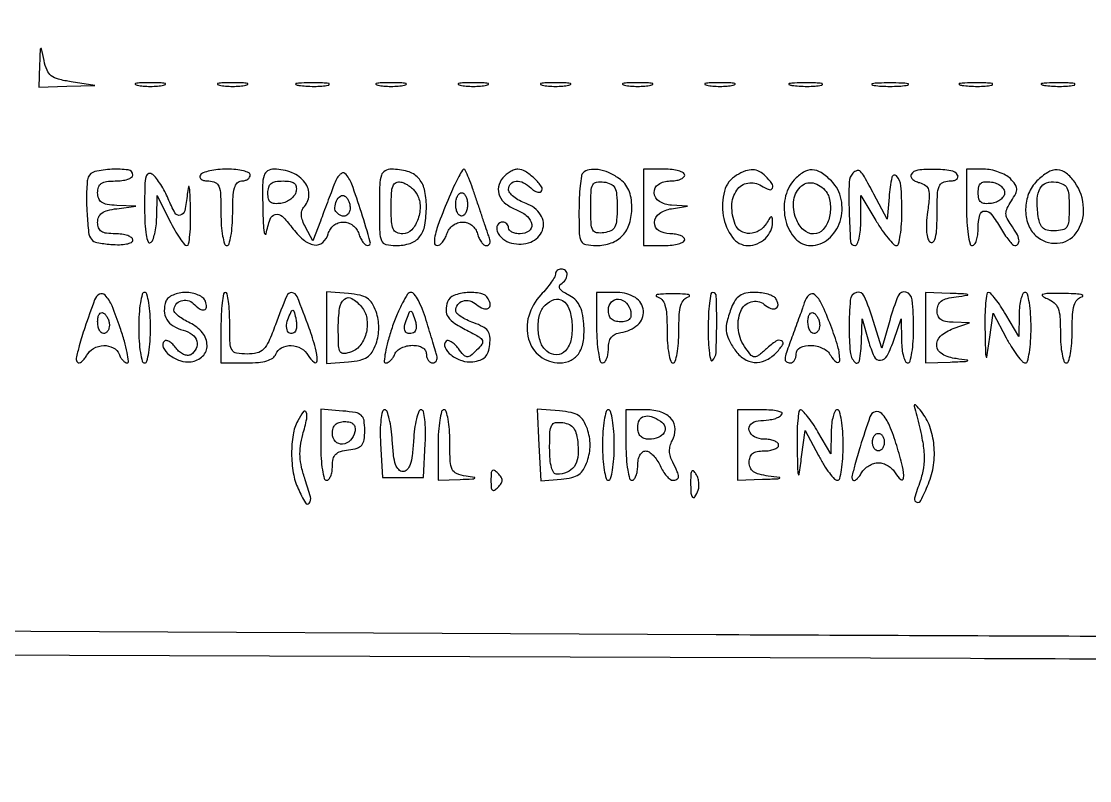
# Model space of a CAD drawing. Header units: millimetres. Extents: x 357084 to 357504, y 509210 to 509507.
# Drawn here: x 357325.46 to 357339.12, y 509428.6 to 509438.32 of the extents above; entities that cross this region are included whole.
import ezdxf

# ---------------------------------------------------------------- set-up
doc = ezdxf.new("R2010")
doc.units = ezdxf.units.MM

msp = doc.modelspace()

# ---------------------------------------------------------------- linework, layer by layer
for points in [[(357328.936, 509475.124), (357328.762, 509474.978, 0.084536), (357328.593, 509474.777, 0.134286), (357328.534, 509474.562, 0.129644), (357328.592, 509474.341, 0.07608), (357328.762, 509474.126, -0.033131), (357328.876, 509474.005, -0.069335), (357328.942, 509473.896, -0.069397), (357328.977, 509473.772, -0.033242), (357328.988, 509473.607), (357328.988, 509473.3), (357326.247, 509473.3), (357323.505, 509473.3), (357323.506, 509451.76), (357323.507, 509430.22), (357337.599, 509430.17, 0.000121), (357343.388, 509430.15, 0.000124), (357349.128, 509430.134, 0.00012), (357354.109, 509430.123, 0.000523), (357357.057, 509430.12), (357362.422, 509430.12)], [(357362.105, 509430.42), (357353.488, 509430.42, -0.000434), (357349.436, 509430.424, -0.000217), (357344.31, 509430.435, -0.000215), (357339.004, 509430.451, -0.000318), (357334.346, 509430.47), (357323.822, 509430.52), (357323.817, 509441.603, 0.000338), (357323.811, 509446.587, 0.000211), (357323.798, 509452.425, 0.000212), (357323.78, 509458.179, 0.000386)]]:
    msp.add_lwpolyline(points, format="xyb")
for points in [[(357325.692, 509437.761), (357325.684, 509437.479), (357326.04, 509437.49), (357326.397, 509437.5), (357326.097, 509437.546, -0.024462), (357325.932, 509437.579, -0.103591), (357325.842, 509437.624, -0.12875), (357325.787, 509437.695, -0.046885), (357325.749, 509437.817, 0.001805), (357325.716, 509437.97, 0.591189), (357325.707, 509437.973, 0.190728), (357325.699, 509437.955, 0.000976)], [(357326.941, 509437.501, 0.029693), (357327.018, 509437.491, 0.017887), (357327.11, 509437.488, 0.017887), (357327.202, 509437.491, 0.029693), (357327.279, 509437.501, 0.142433), (357327.303, 509437.513, 0.611425), (357327.299, 509437.524, 0.039503), (357327.231, 509437.532, 0.008087), (357327.11, 509437.534, 0.008087), (357326.989, 509437.532, 0.039503), (357326.921, 509437.524, 0.611425), (357326.918, 509437.513, 0.142433)], [(357327.993, 509437.501, 0.029693), (357328.07, 509437.491, 0.017887), (357328.162, 509437.488, 0.017887), (357328.254, 509437.491, 0.029693), (357328.331, 509437.501, 0.142433), (357328.354, 509437.513, 0.611425), (357328.351, 509437.524, 0.039503), (357328.283, 509437.532, 0.008087), (357328.162, 509437.534, 0.008087), (357328.041, 509437.532, 0.039503), (357327.973, 509437.524, 0.611425), (357327.969, 509437.513, 0.142433)], [(357329.008, 509437.5, 0.022548), (357329.099, 509437.491, 0.015659), (357329.203, 509437.488, 0.015827), (357329.304, 509437.491, 0.031163), (357329.383, 509437.501, 0.248898), (357329.397, 509437.513, 0.49082), (357329.391, 509437.524, 0.030832), (357329.31, 509437.531, 0.00738), (357329.176, 509437.533, 0.006817), (357329.041, 509437.53, 0.040183), (357328.971, 509437.523, 0.720633), (357328.97, 509437.512, 0.075924)], [(357330.02, 509437.501, 0.029693), (357330.097, 509437.491, 0.017887), (357330.189, 509437.488, 0.017887), (357330.281, 509437.491, 0.029693), (357330.358, 509437.501, 0.142433), (357330.382, 509437.513, 0.611425), (357330.378, 509437.524, 0.039503), (357330.31, 509437.532, 0.008087), (357330.189, 509437.534, 0.008087), (357330.068, 509437.532, 0.039503), (357330, 509437.524, 0.611425), (357329.997, 509437.513, 0.142433)], [(357331.072, 509437.501, 0.029693), (357331.149, 509437.491, 0.017887), (357331.241, 509437.488, 0.017887), (357331.333, 509437.491, 0.029693), (357331.41, 509437.501, 0.142433), (357331.433, 509437.513, 0.611425), (357331.43, 509437.524, 0.039503), (357331.362, 509437.532, 0.008087), (357331.241, 509437.534, 0.008087), (357331.12, 509437.532, 0.039503), (357331.052, 509437.524, 0.611425), (357331.048, 509437.513, 0.142433)], [(357332.123, 509437.501, 0.029693), (357332.2, 509437.491, 0.017887), (357332.292, 509437.488, 0.017887), (357332.384, 509437.491, 0.029693), (357332.461, 509437.501, 0.142433), (357332.484, 509437.513, 0.611425), (357332.481, 509437.524, 0.039503), (357332.413, 509437.532, 0.008087), (357332.292, 509437.534, 0.008087), (357332.171, 509437.532, 0.039503), (357332.103, 509437.524, 0.611425), (357332.1, 509437.513, 0.142433)], [(357333.174, 509437.501, 0.029693), (357333.251, 509437.491, 0.017887), (357333.343, 509437.488, 0.017887), (357333.435, 509437.491, 0.029693), (357333.512, 509437.501, 0.142433), (357333.536, 509437.513, 0.611425), (357333.532, 509437.524, 0.039503), (357333.464, 509437.532, 0.008087), (357333.343, 509437.534, 0.008087), (357333.222, 509437.532, 0.039503), (357333.154, 509437.524, 0.611425), (357333.151, 509437.513, 0.142433)], [(357334.226, 509437.501, 0.029693), (357334.303, 509437.491, 0.017887), (357334.395, 509437.488, 0.017887), (357334.487, 509437.491, 0.029693), (357334.564, 509437.501, 0.142433), (357334.587, 509437.513, 0.611425), (357334.584, 509437.524, 0.039503), (357334.516, 509437.532, 0.008087), (357334.395, 509437.534, 0.008087), (357334.274, 509437.532, 0.039503), (357334.206, 509437.524, 0.611425), (357334.202, 509437.513, 0.142433)], [(357335.316, 509437.5, 0.022548), (357335.407, 509437.491, 0.015659), (357335.512, 509437.488, 0.015827), (357335.612, 509437.491, 0.031163), (357335.691, 509437.501, 0.248898), (357335.705, 509437.513, 0.49082), (357335.699, 509437.524, 0.030832), (357335.618, 509437.531, 0.00738), (357335.484, 509437.533, 0.006817), (357335.349, 509437.53, 0.040183), (357335.279, 509437.523, 0.720633), (357335.278, 509437.512, 0.075924)], [(357336.366, 509437.5, 0.023547), (357336.46, 509437.491, 0.014044), (357336.572, 509437.487, 0.014044), (357336.685, 509437.491, 0.023547), (357336.779, 509437.5, 0.124239), (357336.806, 509437.512, 0.664672), (357336.803, 509437.522, 0.03126), (357336.72, 509437.53, 0.006336), (357336.572, 509437.532, 0.006336), (357336.424, 509437.53, 0.03126), (357336.341, 509437.522, 0.664672), (357336.339, 509437.512, 0.124239)], [(357337.493, 509437.5, 0.022548), (357337.585, 509437.491, 0.015659), (357337.689, 509437.488, 0.015827), (357337.79, 509437.491, 0.031163), (357337.869, 509437.501, 0.248898), (357337.883, 509437.513, 0.49082), (357337.877, 509437.524, 0.030832), (357337.796, 509437.531, 0.00738), (357337.661, 509437.533, 0.006817), (357337.527, 509437.53, 0.040183), (357337.457, 509437.523, 0.720633), (357337.456, 509437.512, 0.075924)], [(357338.545, 509437.5, 0.022548), (357338.636, 509437.491, 0.015659), (357338.741, 509437.488, 0.015827), (357338.841, 509437.491, 0.031163), (357338.92, 509437.501, 0.248898), (357338.935, 509437.513, 0.49082), (357338.928, 509437.524, 0.030832), (357338.848, 509437.531, 0.00738), (357338.713, 509437.533, 0.006817), (357338.578, 509437.53, 0.040183), (357338.508, 509437.523, 0.720633), (357338.507, 509437.512, 0.075924)], [(357326.315, 509436.324, 0.070665), (357326.301, 509436.263, 0.012314), (357326.294, 509436.144, 0.013157), (357326.293, 509436.003, 0.011459), (357326.299, 509435.855, 0.012283), (357326.319, 509435.619, 0.138837), (357326.355, 509435.532, 0.183182), (357326.426, 509435.489, 0.024776), (357326.603, 509435.466, 0.024401), (357326.715, 509435.462, 0.045629), (357326.805, 509435.471, 0.063099), (357326.866, 509435.492, 0.287917), (357326.885, 509435.522, 0.245934), (357326.869, 509435.553, 0.066712), (357326.819, 509435.578, 0.051413), (357326.746, 509435.596, 0.033582), (357326.66, 509435.602, -0.030909), (357326.548, 509435.608, -0.112886), (357326.482, 509435.632, -0.16354), (357326.447, 509435.677, -0.087507), (357326.435, 509435.747, -0.100783), (357326.449, 509435.817, -0.1371), (357326.489, 509435.867, -0.094495), (357326.562, 509435.901, -0.030931), (357326.679, 509435.923), (357326.923, 509435.953), (357326.679, 509435.965, -0.028006), (357326.556, 509435.978, -0.10675), (357326.485, 509436.006, -0.159285), (357326.448, 509436.054, -0.088322), (357326.435, 509436.127, -0.081208), (357326.447, 509436.2, -0.166173), (357326.481, 509436.246, -0.116834), (357326.547, 509436.271, -0.030703), (357326.66, 509436.277, 0.031626), (357326.746, 509436.283, 0.048861), (357326.819, 509436.299, 0.06271), (357326.869, 509436.324, 0.254951), (357326.885, 509436.353, 0.376772), (357326.827, 509436.418, 0.044813), (357326.617, 509436.427, 0.042719), (357326.399, 509436.397, 0.251082)], [(357327.749, 509436.353, 0.202618), (357327.744, 509436.324, 0.181468), (357327.761, 509436.299, 0.104212), (357327.801, 509436.283, 0.047867), (357327.857, 509436.277, -0.110639), (357327.939, 509436.259, -0.195385), (357327.986, 509436.209, -0.080115), (357328.007, 509436.103, -0.00961), (357328.012, 509435.864, 0.017105), (357328.017, 509435.706, 0.027868), (357328.034, 509435.573, 0.026982), (357328.057, 509435.473, 0.332234), (357328.087, 509435.451, 0.332234), (357328.116, 509435.473, 0.026982), (357328.14, 509435.573, 0.027868), (357328.156, 509435.706, 0.017105), (357328.162, 509435.864, -0.01212), (357328.167, 509436.071, -0.054498), (357328.186, 509436.19, -0.118311), (357328.221, 509436.254, -0.211442), (357328.274, 509436.277, 0.064853), (357328.317, 509436.283, 0.082425), (357328.354, 509436.299, 0.098894), (357328.378, 509436.324, 0.148195), (357328.387, 509436.353, 0.293924), (357328.368, 509436.382, 0.044731), (357328.3, 509436.406, 0.038191), (357328.204, 509436.422, 0.023957), (357328.091, 509436.428, 0.023552), (357327.974, 509436.422, 0.030444), (357327.868, 509436.406, 0.031293), (357327.785, 509436.382, 0.17067)], [(357328.547, 509435.921, 0.00664), (357328.554, 509435.737, 0.022499), (357328.565, 509435.618, 0.208217), (357328.578, 509435.596, 0.548328), (357328.591, 509435.602, -0.038), (357328.64, 509435.788, -0.254003), (357328.707, 509435.85, -0.261177), (357328.795, 509435.826, -0.039687), (357328.919, 509435.684, 0.054853), (357329.064, 509435.527, 0.135783), (357329.204, 509435.46, 0.222582), (357329.315, 509435.49, 0.154745), (357329.385, 509435.602, -0.081569), (357329.412, 509435.661, -0.081232), (357329.456, 509435.71, -0.081881), (357329.513, 509435.741, -0.084816), (357329.576, 509435.752, -0.087347), (357329.639, 509435.741, -0.07414), (357329.699, 509435.709, -0.073283), (357329.747, 509435.66, -0.081765), (357329.776, 509435.602, 0.037418), (357329.799, 509435.544, 0.047757), (357329.829, 509435.496, 0.055735), (357329.861, 509435.462, 0.176879), (357329.89, 509435.451, 0.498766), (357329.923, 509435.496, 0.006779), (357329.809, 509435.873, 0.011316), (357329.685, 509436.237, 0.10872), (357329.598, 509436.373, 0.292248), (357329.568, 509436.38, 0.115318), (357329.531, 509436.356, 0.066837), (357329.491, 509436.302, 0.034375), (357329.457, 509436.225, -0.000555), (357329.42, 509436.127, -0.000282), (357329.374, 509436.003, -0.00028), (357329.326, 509435.875, -0.00042), (357329.284, 509435.763), (357329.189, 509435.512), (357329.093, 509435.688, -0.037016), (357329.058, 509435.766, -0.061409), (357329.042, 509435.836, -0.079017), (357329.046, 509435.894, -0.14144), (357329.068, 509435.936, 0.182773), (357329.137, 509436.092, 0.177982), (357329.086, 509436.257, 0.134094), (357328.921, 509436.383, 0.096625), (357328.692, 509436.428, 0.126767), (357328.609, 509436.406, 0.199585), (357328.563, 509436.349, 0.068226), (357328.545, 509436.225, 0.006532)], [(357330.039, 509435.94, 0.005977), (357330.043, 509435.619, 0.096003), (357330.066, 509435.514, 0.237989), (357330.123, 509435.466, 0.057433), (357330.249, 509435.451, 0.074811), (357330.434, 509435.479, 0.153578), (357330.554, 509435.562, 0.124683), (357330.62, 509435.711, 0.041621), (357330.64, 509435.952, 0.057824), (357330.614, 509436.171, 0.131168), (357330.536, 509436.317, 0.138198), (357330.399, 509436.4, 0.067289), (357330.194, 509436.428, 0.124953), (357330.111, 509436.406, 0.193837), (357330.064, 509436.35, 0.069804), (357330.043, 509436.229, 0.007237)], [(357330.948, 509436.108, 0.006967), (357330.817, 509435.789, 0.031417), (357330.755, 509435.598, 0.06929), (357330.742, 509435.488, 0.406716), (357330.78, 509435.451, 0.162178), (357330.812, 509435.462, 0.060682), (357330.847, 509435.496, 0.051981), (357330.879, 509435.544, 0.042572), (357330.903, 509435.602, -0.081765), (357330.932, 509435.66, -0.073283), (357330.98, 509435.709, -0.07414), (357331.04, 509435.741, -0.087347), (357331.103, 509435.752, -0.084816), (357331.166, 509435.741, -0.081881), (357331.223, 509435.71, -0.081232), (357331.267, 509435.661, -0.081569), (357331.294, 509435.602, 0.043617), (357331.314, 509435.544, 0.054461), (357331.344, 509435.496, 0.064564), (357331.376, 509435.462, 0.167833), (357331.408, 509435.451, 0.144368), (357331.433, 509435.459, 0.150349), (357331.45, 509435.479, 0.11793), (357331.455, 509435.509, 0.071212), (357331.447, 509435.545, -0.006425), (357331.427, 509435.603, -0.000812), (357331.385, 509435.727, -0.000953), (357331.335, 509435.876, -0.000792), (357331.283, 509436.033, 0.007326), (357331.231, 509436.185, 0.011708), (357331.182, 509436.312, 0.005617), (357331.137, 509436.416, 0.296933), (357331.119, 509436.428, 0.268715), (357331.101, 509436.417, 0.007322), (357331.055, 509436.334, 0.01326), (357331.003, 509436.231, 0.008468)], [(357331.617, 509436.316, 0.125206), (357331.563, 509436.202, 0.155088), (357331.576, 509436.086, 0.12651), (357331.659, 509435.982, 0.070906), (357331.802, 509435.903, -0.090587), (357331.932, 509435.824, -0.180878), (357331.987, 509435.72, -0.277781), (357331.951, 509435.636, -0.155573), (357331.841, 509435.602, -0.048028), (357331.784, 509435.607, -0.068025), (357331.735, 509435.624, -0.088204), (357331.703, 509435.648, -0.191087), (357331.691, 509435.677, 0.099038), (357331.685, 509435.705, 0.097945), (357331.669, 509435.73, 0.097945), (357331.645, 509435.746, 0.099038), (357331.616, 509435.752, 0.269354), (357331.551, 509435.714, 0.23334), (357331.546, 509435.634, 0.123368), (357331.618, 509435.538, 0.109258), (357331.73, 509435.482, 0.150875), (357331.974, 509435.495, 0.219513), (357332.124, 509435.645, 0.239214), (357332.101, 509435.845, 0.163826), (357331.916, 509435.988, -0.038986), (357331.83, 509436.026, -0.048318), (357331.757, 509436.075, -0.055992), (357331.707, 509436.126, -0.167193), (357331.691, 509436.172, -0.192125), (357331.719, 509436.242, -0.190705), (357331.788, 509436.274, -0.129496), (357331.883, 509436.255, -0.082199), (357331.975, 509436.189, 0.045723), (357332.012, 509436.158, 0.065644), (357332.051, 509436.138, 0.085674), (357332.084, 509436.133, 0.198541), (357332.107, 509436.142, 0.361358), (357332.112, 509436.203, 0.051691), (357332.024, 509436.307, 0.049467), (357331.906, 509436.399, 0.142166), (357331.808, 509436.428, 0.089557), (357331.763, 509436.42, 0.043118), (357331.711, 509436.395, 0.040905), (357331.66, 509436.359, 0.046259)], [(357332.642, 509436.378, 0.161051), (357332.623, 509436.338, 0.011119), (357332.607, 509436.214, 0.014928), (357332.596, 509436.061, 0.010625), (357332.592, 509435.889, 0.007185), (357332.596, 509435.603, 0.10957), (357332.621, 509435.508, 0.234203), (357332.679, 509435.464, 0.046356), (357332.812, 509435.451, 0.085219), (357333.005, 509435.484, 0.120719), (357333.149, 509435.579, 0.115196), (357333.238, 509435.734, 0.072986), (357333.268, 509435.941, 0.040604), (357333.258, 509436.062, 0.065421), (357333.228, 509436.161, 0.072017), (357333.177, 509436.243, 0.062224), (357333.101, 509436.311, 0.050256), (357332.97, 509436.384, 0.066479), (357332.838, 509436.422, 0.080936), (357332.723, 509436.42, 0.152923)], [(357333.418, 509435.94), (357333.418, 509435.451), (357333.681, 509435.451, 0.027026), (357333.782, 509435.457, 0.042582), (357333.867, 509435.473, 0.052312), (357333.927, 509435.498, 0.277684), (357333.944, 509435.526, 0.226478), (357333.93, 509435.555, 0.074992), (357333.889, 509435.58, 0.057076), (357333.828, 509435.596, 0.038131), (357333.756, 509435.602, -0.140518), (357333.611, 509435.643, -0.27425), (357333.558, 509435.747, -0.22705), (357333.621, 509435.861, -0.117815), (357333.775, 509435.923), (357333.982, 509435.955), (357333.775, 509435.966, -0.129317), (357333.62, 509436.016, -0.239895), (357333.554, 509436.127, -0.271961), (357333.609, 509436.234, -0.143169), (357333.756, 509436.277, 0.038131), (357333.828, 509436.283, 0.057076), (357333.889, 509436.299, 0.074992), (357333.93, 509436.324, 0.226478), (357333.944, 509436.353, 0.277684), (357333.927, 509436.381, 0.052312), (357333.867, 509436.406, 0.042582), (357333.782, 509436.422, 0.027026), (357333.681, 509436.428), (357333.418, 509436.428)], [(357334.607, 509436.35, 0.197877), (357334.454, 509436.149, 0.107006), (357334.438, 509435.833, 0.115225), (357334.554, 509435.555, 0.241194), (357334.757, 509435.451, 0.099509), (357334.873, 509435.475, 0.091353), (357334.976, 509435.542, 0.094085), (357335.045, 509435.639, 0.114002), (357335.068, 509435.748, 0.02108), (357335.065, 509435.807, 0.439142), (357335.052, 509435.817, 0.207524), (357335.032, 509435.804, 0.009158), (357334.989, 509435.733, -0.126242), (357334.899, 509435.642, -0.128048), (357334.777, 509435.606, -0.142699), (357334.662, 509435.635, -0.168845), (357334.59, 509435.72, -0.095375), (357334.548, 509435.96, -0.146493), (357334.611, 509436.16, -0.206219), (357334.753, 509436.251, -0.181916), (357334.926, 509436.216, 0.051478), (357335.024, 509436.168, 0.395186), (357335.066, 509436.186, 0.26776), (357335.06, 509436.244, 0.039226), (357334.98, 509436.338, 0.071261), (357334.899, 509436.398, 0.11752), (357334.817, 509436.421, 0.099518), (357334.723, 509436.405, 0.041109)], [(357335.345, 509436.29, 0.138885), (357335.228, 509436.054, 0.108198), (357335.237, 509435.767, 0.123793), (357335.361, 509435.538, 0.210679), (357335.557, 509435.451, 0.18079), (357335.784, 509435.536, 0.137236), (357335.931, 509435.76, 0.127256), (357335.947, 509436.042, 0.148304), (357335.821, 509436.277, 0.052883), (357335.689, 509436.384, 0.137629), (357335.573, 509436.42, 0.149868), (357335.462, 509436.389, 0.066893)], [(357336.841, 509436.361, 0.216585), (357336.837, 509436.333, 0.124745), (357336.855, 509436.303, 0.082527), (357336.894, 509436.275, 0.047449), (357336.948, 509436.256, -0.089747), (357337.025, 509436.22, -0.173834), (357337.063, 509436.165, -0.088226), (357337.072, 509436.071, -0.01319), (357337.051, 509435.881, 0.019404), (357337.037, 509435.736, 0.039141), (357337.039, 509435.62, 0.051349), (357337.056, 509435.537, 0.180455), (357337.089, 509435.494, 0.376229), (357337.126, 509435.501, 0.115324), (357337.153, 509435.556, 0.044879), (357337.169, 509435.671, 0.01158), (357337.173, 509435.86, -0.009435), (357337.178, 509436.101, -0.079413), (357337.199, 509436.208, -0.19537), (357337.245, 509436.259, -0.111537), (357337.328, 509436.277, 0.047867), (357337.384, 509436.283, 0.104212), (357337.423, 509436.299, 0.181468), (357337.44, 509436.324, 0.202618), (357337.436, 509436.353, 0.221556), (357337.35, 509436.409, 0.032699), (357337.138, 509436.426, 0.03252), (357336.925, 509436.415, 0.229276)], [(357337.549, 509435.94, 0.013867), (357337.554, 509435.749, 0.024301), (357337.57, 509435.592, 0.022017), (357337.594, 509435.475, 0.345347), (357337.624, 509435.451, 0.254951), (357337.653, 509435.467, 0.06271), (357337.677, 509435.518, 0.048861), (357337.693, 509435.59, 0.031626), (357337.699, 509435.677, -0.056221), (357337.718, 509435.843, -0.349378), (357337.78, 509435.893, -0.232793), (357337.87, 509435.849, -0.035077), (357337.984, 509435.677, 0.01755), (357338.037, 509435.591, 0.024503), (357338.091, 509435.518, 0.02252), (357338.139, 509435.464, 0.199272), (357338.168, 509435.452, 0.252955), (357338.209, 509435.474, 0.194382), (357338.22, 509435.524, 0.0838), (357338.19, 509435.608, 0.029308), (357338.12, 509435.715, -0.039058), (357338.069, 509435.798, -0.12193), (357338.054, 509435.862, -0.112362), (357338.07, 509435.928, -0.030601), (357338.123, 509436.022, 0.027529), (357338.179, 509436.117, 0.130319), (357338.192, 509436.178, 0.146992), (357338.172, 509436.234, 0.03832), (357338.11, 509436.307, 0.072451), (357338.047, 509436.353, 0.038739), (357337.959, 509436.392, 0.03758), (357337.862, 509436.419, 0.047779), (357337.769, 509436.428), (357337.549, 509436.428)], [(357338.45, 509436.277, 0.103409), (357338.344, 509436.116, 0.088959), (357338.305, 509435.918, 0.092066), (357338.337, 509435.724, 0.122185), (357338.437, 509435.576, 0.201493), (357338.71, 509435.48, 0.224585), (357338.953, 509435.613, 0.170204), (357339.047, 509435.928, 0.141948), (357338.934, 509436.261, 0.071653), (357338.824, 509436.378, 0.161159), (357338.711, 509436.42, 0.148358), (357338.588, 509436.387, 0.05776)], [(357327.035, 509435.944, 0.010888), (357327.04, 509435.734, 0.029985), (357327.055, 509435.587, 0.048979), (357327.079, 509435.5, 0.472357), (357327.11, 509435.489, 0.162631), (357327.14, 509435.524, 0.032685), (357327.165, 509435.603, 0.031389), (357327.183, 509435.703, 0.024838), (357327.19, 509435.813), (357327.195, 509436.09), (357327.355, 509435.771, 0.014092), (357327.421, 509435.648, 0.020744), (357327.486, 509435.545, 0.016822), (357327.544, 509435.466, 0.228523), (357327.576, 509435.451, 0.367797), (357327.599, 509435.471, 0.01495), (357327.615, 509435.589, 0.019978), (357327.624, 509435.741, 0.012056), (357327.623, 509435.921, 0.00331), (357327.616, 509436.129, 0.045124), (357327.607, 509436.204, 0.816098), (357327.595, 509436.203, 0.019739), (357327.581, 509436.108, -0.025183), (357327.548, 509435.897, -0.290248), (357327.492, 509435.839, -0.336004), (357327.424, 509435.869, -0.02936), (357327.337, 509436.05, 0.023018), (357327.294, 509436.141, 0.020408), (357327.241, 509436.233, 0.020908), (357327.186, 509436.311, 0.057081), (357327.14, 509436.359, 0.237633), (357327.089, 509436.371, 0.277688), (357327.055, 509436.337, 0.055684), (357327.039, 509436.219, 0.006084)], [(357336.097, 509436.378, 0.193173), (357336.047, 509436.262, 0.012283), (357336.048, 509435.884, 0.009829), (357336.066, 509435.504, 0.394915), (357336.122, 509435.451, 0.303081), (357336.151, 509435.471, 0.04014), (357336.175, 509435.545, 0.03557), (357336.192, 509435.648, 0.022191), (357336.198, 509435.771), (357336.198, 509436.09), (357336.39, 509435.771, 0.015225), (357336.468, 509435.648, 0.021695), (357336.546, 509435.545, 0.01856), (357336.614, 509435.467, 0.205045), (357336.652, 509435.451, 0.345417), (357336.68, 509435.473, 0.02113), (357336.702, 509435.584, 0.024216), (357336.718, 509435.729, 0.014776), (357336.723, 509435.902, 0.019362), (357336.71, 509436.217, 0.175356), (357336.654, 509436.341, 0.600894), (357336.595, 509436.324, 0.030736), (357336.558, 509436.071), (357336.535, 509435.789), (357336.364, 509436.108, 0.004087), (357336.243, 509436.332, 0.069004), (357336.192, 509436.399, 0.282172), (357336.149, 509436.41, 0.118945)], [(357328.974, 509436.146, -0.107272), (357328.952, 509436.094, -0.069535), (357328.907, 509436.046, -0.065066), (357328.847, 509436.01, -0.069036), (357328.78, 509435.991, -0.046977), (357328.699, 509435.987, -0.155535), (357328.648, 509436.005, -0.169909), (357328.621, 509436.048, -0.058652), (357328.612, 509436.122, -0.070751), (357328.623, 509436.196, -0.153935), (357328.654, 509436.244, -0.127862), (357328.712, 509436.27, -0.042182), (357328.806, 509436.277, -0.035475), (357328.897, 509436.271, -0.131095), (357328.95, 509436.248, -0.187968), (357328.974, 509436.208, -0.088399)], [(357330.511, 509436.12, -0.129854), (357330.559, 509435.969, -0.092297), (357330.534, 509435.792, -0.103794), (357330.452, 509435.652, -0.211671), (357330.338, 509435.602, -0.106104), (357330.261, 509435.618, -0.186935), (357330.216, 509435.664, -0.088794), (357330.194, 509435.756, -0.013628), (357330.189, 509435.945, -0.013086), (357330.194, 509436.125, -0.079293), (357330.213, 509436.216, -0.196517), (357330.252, 509436.257, -0.156277), (357330.313, 509436.264, -0.06752), (357330.365, 509436.246, -0.040807), (357330.422, 509436.212, -0.040163), (357330.474, 509436.168, -0.055346)], [(357333.08, 509435.94, -0.019116), (357333.074, 509435.776, -0.101285), (357333.05, 509435.69, -0.164128), (357333, 509435.641, -0.074836), (357332.912, 509435.615, -0.071445), (357332.818, 509435.615, -0.241106), (357332.769, 509435.65, -0.10971), (357332.747, 509435.732, -0.010782), (357332.743, 509435.94, -0.010782), (357332.747, 509436.147, -0.10971), (357332.769, 509436.229, -0.241106), (357332.818, 509436.264, -0.071445), (357332.912, 509436.264, -0.074836), (357333, 509436.238, -0.164128), (357333.05, 509436.189, -0.101285), (357333.074, 509436.103, -0.019116)], [(357335.768, 509436.12, -0.081642), (357335.794, 509436.06, -0.039195), (357335.807, 509435.977, -0.037502), (357335.807, 509435.886, -0.043868), (357335.794, 509435.801, -0.121664), (357335.716, 509435.656, -0.209178), (357335.594, 509435.6, -0.197802), (357335.464, 509435.651, -0.110989), (357335.369, 509435.794, -0.122944), (357335.34, 509436.035, -0.19235), (357335.44, 509436.216, -0.259851), (357335.609, 509436.246, -0.170788)], [(357338.037, 509436.127, -0.139711), (357338.024, 509436.082, -0.08408), (357337.987, 509436.041, -0.072525), (357337.932, 509436.008, -0.062417), (357337.868, 509435.991, -0.046777), (357337.785, 509435.987, -0.159873), (357337.735, 509436.006, -0.16992), (357337.707, 509436.05, -0.054436), (357337.699, 509436.127, -0.054436), (357337.707, 509436.205, -0.16992), (357337.735, 509436.249, -0.159873), (357337.785, 509436.268, -0.046777), (357337.868, 509436.264, -0.062417), (357337.932, 509436.246, -0.072525), (357337.987, 509436.214, -0.08408), (357338.024, 509436.172, -0.139711)], [(357338.863, 509435.94, -0.016149), (357338.857, 509435.765, -0.124134), (357338.832, 509435.688, -0.201266), (357338.779, 509435.651, -0.05449), (357338.675, 509435.639, -0.052962), (357338.579, 509435.649, -0.144875), (357338.52, 509435.682, -0.129501), (357338.484, 509435.744, -0.038644), (357338.463, 509435.852, -0.038168), (357338.455, 509436.054, -0.11846), (357338.492, 509436.185, -0.183194), (357338.572, 509436.252, -0.119789), (357338.694, 509436.264, -0.0745), (357338.782, 509436.238, -0.164283), (357338.832, 509436.19, -0.101485), (357338.857, 509436.104, -0.019107)], [(357329.664, 509435.935, -0.10924), (357329.649, 509435.869, -0.197274), (357329.609, 509435.832, -0.1881), (357329.553, 509435.833, -0.099868), (357329.494, 509435.872, -0.210351), (357329.469, 509435.935, -0.101767), (357329.491, 509436.022, -0.122354), (357329.541, 509436.083, -0.305994), (357329.596, 509436.085, -0.096533), (357329.622, 509436.061, -0.052635), (357329.644, 509436.024, -0.049696), (357329.659, 509435.98, -0.055887)], [(357331.166, 509435.977, -0.048028), (357331.16, 509435.92, -0.068025), (357331.143, 509435.871, -0.088204), (357331.119, 509435.838, -0.191087), (357331.09, 509435.827, -0.191087), (357331.062, 509435.838, -0.088204), (357331.037, 509435.871, -0.068025), (357331.021, 509435.92, -0.048028), (357331.015, 509435.977, -0.048028), (357331.021, 509436.035, -0.068025), (357331.037, 509436.083, -0.088204), (357331.062, 509436.116, -0.191087), (357331.09, 509436.127, -0.191087), (357331.119, 509436.116, -0.088204), (357331.143, 509436.083, -0.068025), (357331.16, 509436.035, -0.048028)], [(357332.292, 509435.087, -0.137331), (357332.282, 509435.051, -0.016863), (357332.237, 509434.982, -0.018929), (357332.176, 509434.902, -0.014588), (357332.104, 509434.82, 0.115838), (357331.949, 509434.548, 0.139879), (357331.947, 509434.254, 0.16282), (357332.095, 509434.034, 0.165329), (357332.345, 509433.949, 0.116326), (357332.491, 509433.984, 0.139564), (357332.594, 509434.078, 0.107746), (357332.649, 509434.235, 0.051603), (357332.654, 509434.449, 0.031852), (357332.633, 509434.589, 0.070483), (357332.596, 509434.69, 0.085853), (357332.538, 509434.764, 0.069233), (357332.454, 509434.822, -0.032986), (357332.387, 509434.861, -0.095261), (357332.349, 509434.899, -0.198731), (357332.342, 509434.932, -0.210864), (357332.36, 509434.959, 0.101334), (357332.418, 509435.013, 0.145681), (357332.44, 509435.079, 0.211196), (357332.419, 509435.13, 0.195655), (357332.367, 509435.151, 0.084057), (357332.338, 509435.146, 0.093107), (357332.314, 509435.132, 0.100505), (357332.298, 509435.111, 0.116351)], [(357326.396, 509434.757, 0.004355), (357326.27, 509434.4, 0.015444), (357326.199, 509434.168, 0.016325), (357326.161, 509434.009, 0.252108), (357326.177, 509433.957, 0.25805), (357326.199, 509433.951, 0.103581), (357326.229, 509433.965, 0.067394), (357326.262, 509433.997, 0.038471), (357326.294, 509434.044, -0.137509), (357326.383, 509434.134, -0.11809), (357326.512, 509434.171, -0.13055), (357326.634, 509434.144, -0.184276), (357326.708, 509434.062, 0.044808), (357326.729, 509434.019, 0.051669), (357326.757, 509433.983, 0.05909), (357326.786, 509433.958, 0.146714), (357326.813, 509433.949, 0.452778), (357326.831, 509433.97, 0.016839), (357326.812, 509434.082, 0.02048), (357326.777, 509434.227, 0.011642), (357326.723, 509434.4, 0.016812), (357326.619, 509434.678, 0.08757), (357326.531, 509434.815, 0.338631), (357326.458, 509434.828, 0.188772)], [(357326.96, 509434.4, 0.015416), (357326.966, 509434.226, 0.025878), (357326.982, 509434.081, 0.024068), (357327.006, 509433.972, 0.339565), (357327.035, 509433.949, 0.339565), (357327.065, 509433.972, 0.024068), (357327.088, 509434.081, 0.025878), (357327.105, 509434.226, 0.015416), (357327.11, 509434.4, 0.015416), (357327.105, 509434.574, 0.025878), (357327.088, 509434.719, 0.024068), (357327.065, 509434.828, 0.339565), (357327.035, 509434.851, 0.339565), (357327.006, 509434.828, 0.024068), (357326.982, 509434.719, 0.025878), (357326.966, 509434.574, 0.015416)], [(357327.309, 509434.738, 0.097657), (357327.287, 509434.615, 0.1292), (357327.318, 509434.506, 0.120152), (357327.402, 509434.422, 0.077565), (357327.529, 509434.368, -0.097855), (357327.643, 509434.314, -0.160723), (357327.704, 509434.228, -0.191715), (357327.696, 509434.134, -0.140114), (357327.625, 509434.055, -0.157669), (357327.584, 509434.045, -0.087752), (357327.534, 509434.058, -0.07236), (357327.483, 509434.09, -0.057169), (357327.438, 509434.139, 0.038622), (357327.396, 509434.188, 0.062856), (357327.352, 509434.222, 0.089578), (357327.315, 509434.236, 0.245235), (357327.288, 509434.227, 0.317468), (357327.274, 509434.146, 0.118115), (357327.351, 509434.052, 0.084708), (357327.488, 509433.979, 0.108927), (357327.63, 509433.964, 0.164398), (357327.778, 509434.035, 0.210072), (357327.835, 509434.173, 0.166262), (357327.775, 509434.335, 0.11042), (357327.617, 509434.459, -0.024436), (357327.538, 509434.502, -0.032778), (357327.471, 509434.549, -0.034396), (357327.423, 509434.593, -0.191682), (357327.411, 509434.625, -0.169417), (357327.436, 509434.697, -0.143944), (357327.502, 509434.743, -0.135175), (357327.586, 509434.748, -0.144904), (357327.658, 509434.709, 0.047002), (357327.739, 509434.642, 0.198035), (357327.799, 509434.629, 0.360982), (357327.827, 509434.663, 0.092011), (357327.813, 509434.738, 0.133279), (357327.782, 509434.782, 0.06376), (357327.722, 509434.818, 0.055896), (357327.645, 509434.842, 0.049127), (357327.561, 509434.851, 0.049127), (357327.477, 509434.842, 0.055896), (357327.4, 509434.818, 0.06376), (357327.34, 509434.782, 0.133279)], [(357328.012, 509434.4), (357328.012, 509433.949), (357328.341, 509433.949, 0.021796), (357328.491, 509433.956, 0.051552), (357328.601, 509433.977, 0.0754), (357328.675, 509434.012, 0.153735), (357328.715, 509434.062, -0.184276), (357328.788, 509434.144, -0.13055), (357328.91, 509434.171, -0.11809), (357329.039, 509434.134, -0.137509), (357329.129, 509434.044, 0.098772), (357329.203, 509433.957, 0.61531), (357329.242, 509433.976, 0.076433), (357329.222, 509434.139, 0.019118), (357329.14, 509434.396, 0.005992), (357328.987, 509434.798, 0.282565), (357328.92, 509434.849, 0.331578), (357328.853, 509434.808, 0.007364), (357328.709, 509434.437, -0.014665), (357328.623, 509434.223, -0.088943), (357328.556, 509434.124, -0.142579), (357328.474, 509434.077, -0.059399), (357328.347, 509434.063, -0.041254), (357328.212, 509434.074, -0.226076), (357328.154, 509434.115, -0.120346), (357328.129, 509434.203, -0.008853), (357328.124, 509434.457, 0.01343), (357328.12, 509434.608, 0.022088), (357328.108, 509434.735, 0.017924), (357328.09, 509434.833, 0.353572), (357328.068, 509434.851, 0.361604), (357328.046, 509434.832, 0.014055), (357328.028, 509434.718, 0.019348), (357328.016, 509434.573, 0.011735)], [(357329.363, 509434.4), (357329.363, 509433.94), (357329.643, 509433.964, 0.029675), (357329.791, 509433.985, 0.094331), (357329.883, 509434.023, 0.112443), (357329.946, 509434.087, 0.052242), (357329.996, 509434.194, 0.042791), (357330.022, 509434.295, 0.041327), (357330.031, 509434.4, 0.041327), (357330.022, 509434.505, 0.042791), (357329.996, 509434.607, 0.052242), (357329.946, 509434.713, 0.112443), (357329.883, 509434.777, 0.094331), (357329.791, 509434.815, 0.029675), (357329.643, 509434.836), (357329.363, 509434.86)], [(357329.81, 509434.667, -0.132924), (357329.877, 509434.522, -0.095844), (357329.872, 509434.343, -0.098888), (357329.801, 509434.183, -0.15286), (357329.682, 509434.091, -0.057459), (357329.584, 509434.068, -0.308051), (357329.538, 509434.092, -0.117489), (357329.517, 509434.168, -0.007449), (357329.513, 509434.402, -0.033833), (357329.53, 509434.648, -0.178467), (357329.592, 509434.765, -0.328673), (357329.687, 509434.773, -0.084439)], [(357330.201, 509434.4, 0.013603), (357330.148, 509434.227, 0.02409), (357330.115, 509434.082, 0.02277), (357330.101, 509433.972, 0.438997), (357330.121, 509433.949, 0.130716), (357330.152, 509433.958, 0.06305), (357330.185, 509433.983, 0.056096), (357330.215, 509434.019, 0.052161), (357330.237, 509434.062, -0.119725), (357330.267, 509434.105, -0.065064), (357330.321, 509434.142, -0.059009), (357330.388, 509434.166, -0.058092), (357330.46, 509434.175, -0.05124), (357330.534, 509434.167, -0.089017), (357330.591, 509434.144, -0.115825), (357330.627, 509434.108, -0.138282), (357330.64, 509434.062, 0.069846), (357330.646, 509434.019, 0.085748), (357330.664, 509433.983, 0.100098), (357330.69, 509433.958, 0.138539), (357330.72, 509433.949, 0.12779), (357330.749, 509433.957, 0.138856), (357330.769, 509433.977, 0.119705), (357330.778, 509434.007, 0.081218), (357330.773, 509434.043, -0.000374), (357330.756, 509434.099, -0.000053), (357330.722, 509434.214, -0.000061), (357330.682, 509434.35, -0.000052), (357330.639, 509434.494, 0.021782), (357330.592, 509434.631, 0.031755), (357330.538, 509434.746, 0.03272), (357330.485, 509434.83, 0.238846), (357330.443, 509434.851, 0.251866), (357330.4, 509434.827, 0.022604), (357330.335, 509434.718, 0.025133), (357330.266, 509434.573, 0.016818)], [(357330.911, 509434.731, 0.093036), (357330.891, 509434.624, 0.155381), (357330.919, 509434.537, 0.095932), (357331.006, 509434.455, 0.022436), (357331.18, 509434.355, -0.012655), (357331.318, 509434.279, -0.161836), (357331.356, 509434.235, -0.268397), (357331.351, 509434.189, -0.036334), (357331.283, 509434.112, -0.023893), (357331.204, 509434.041, -0.194336), (357331.159, 509434.028, -0.191112), (357331.117, 509434.049, -0.023004), (357331.049, 509434.132, 0.036442), (357331.004, 509434.184, 0.05953), (357330.959, 509434.22, 0.084319), (357330.92, 509434.235, 0.254873), (357330.893, 509434.227, 0.317468), (357330.879, 509434.146, 0.118115), (357330.955, 509434.052, 0.084708), (357331.093, 509433.979, 0.108927), (357331.234, 509433.964, 0.053167), (357331.329, 509433.986, 0.116664), (357331.391, 509434.025, 0.11517), (357331.43, 509434.088, 0.051049), (357331.451, 509434.185, 0.052347), (357331.452, 509434.29, 0.137253), (357331.426, 509434.36, 0.116815), (357331.363, 509434.412, 0.03271), (357331.245, 509434.462, -0.027129), (357331.157, 509434.499, -0.037239), (357331.083, 509434.541, -0.041038), (357331.03, 509434.583, -0.206337), (357331.015, 509434.617, -0.157736), (357331.041, 509434.695, -0.1659), (357331.106, 509434.741, -0.140304), (357331.196, 509434.742, -0.106031), (357331.283, 509434.696, 0.0747), (357331.367, 509434.646, 0.218235), (357331.433, 509434.648, 0.315081), (357331.458, 509434.695, 0.110053), (357331.431, 509434.771, 0.206514), (357331.335, 509434.838, 0.069604), (357331.161, 509434.849, 0.069968), (357330.992, 509434.812, 0.215659)], [(357332.818, 509434.4, 0.015416), (357332.823, 509434.226, 0.025878), (357332.84, 509434.081, 0.024068), (357332.863, 509433.972, 0.339565), (357332.893, 509433.949, 0.221993), (357332.921, 509433.963, 0.076815), (357332.946, 509434.003, 0.058415), (357332.962, 509434.062, 0.039255), (357332.968, 509434.132, -0.054765), (357332.977, 509434.217, -0.111518), (357333.006, 509434.277, -0.12044), (357333.056, 509434.317, -0.070259), (357333.129, 509434.339, 0.143071), (357333.344, 509434.438, 0.240701), (357333.416, 509434.617, 0.235332), (357333.313, 509434.785, 0.139937), (357333.083, 509434.851), (357332.818, 509434.851)], [(357333.587, 509434.799, -0.142739), (357333.652, 509434.76, -0.11525), (357333.692, 509434.69, -0.059277), (357333.713, 509434.568, -0.013064), (357333.719, 509434.357, 0.017338), (357333.724, 509434.201, 0.028229), (357333.741, 509434.069, 0.02758), (357333.765, 509433.971, 0.330911), (357333.794, 509433.949, 0.330911), (357333.823, 509433.971, 0.02758), (357333.847, 509434.069, 0.028229), (357333.864, 509434.201, 0.017338), (357333.869, 509434.357, -0.013064), (357333.875, 509434.568, -0.059277), (357333.895, 509434.69, -0.11525), (357333.936, 509434.76, -0.142739), (357334, 509434.799, 0.426272), (357334.007, 509434.811, 0.284687), (357333.994, 509434.823, 0.032121), (357333.916, 509434.831, 0.009088), (357333.794, 509434.833, 0.009088), (357333.672, 509434.831, 0.032121), (357333.594, 509434.823, 0.284687), (357333.58, 509434.811, 0.426272)], [(357334.244, 509434.388, 0.010988), (357334.248, 509434.214, 0.021891), (357334.26, 509434.076, 0.026556), (357334.278, 509433.984, 0.585412), (357334.299, 509433.979, 0.186986), (357334.345, 509434.084, 0.010861), (357334.354, 509434.442, 0.008414), (357334.349, 509434.804, 0.404919), (357334.301, 509434.851, 0.364163), (357334.278, 509434.832, 0.013387), (357334.261, 509434.715, 0.018845), (357334.249, 509434.565, 0.011417)], [(357334.543, 509434.658, 0.026609), (357334.487, 509434.484, 0.08454), (357334.476, 509434.362, 0.09448), (357334.507, 509434.251, 0.03846), (357334.587, 509434.116, 0.090788), (357334.701, 509434.004, 0.128357), (357334.834, 509433.956, 0.128325), (357334.974, 509433.98, 0.090718), (357335.106, 509434.071, 0.045869), (357335.197, 509434.18, 0.451583), (357335.184, 509434.231, 0.27156), (357335.112, 509434.227, 0.037785), (357334.989, 509434.131, -0.013971), (357334.886, 509434.043, -0.173822), (357334.838, 509434.027, -0.213523), (357334.796, 509434.046, -0.022315), (357334.726, 509434.134, -0.123395), (357334.631, 509434.368, -0.13396), (357334.662, 509434.612, -0.223211), (357334.793, 509434.732, -0.253395), (357334.96, 509434.699, 0.072106), (357335.045, 509434.647, 0.214819), (357335.112, 509434.648, 0.321432), (357335.138, 509434.694, 0.11013), (357335.111, 509434.771, 0.141776), (357335.077, 509434.801, 0.041956), (357335.011, 509434.827, 0.038408), (357334.928, 509434.845, 0.033161), (357334.839, 509434.851, 0.044403), (357334.727, 509434.841, 0.100208), (357334.648, 509434.809, 0.105426), (357334.59, 509434.751, 0.052631)], [(357335.474, 509434.719, -0.005757), (357335.451, 509434.65, -0.00163), (357335.413, 509434.543, -0.001642), (357335.369, 509434.423, -0.001735), (357335.326, 509434.305, 0.004143), (357335.245, 509434.081, 0.063751), (357335.228, 509434.001, 0.278313), (357335.245, 509433.964, 0.143436), (357335.296, 509433.949, 0.148195), (357335.324, 509433.958, 0.098894), (357335.349, 509433.983, 0.082425), (357335.365, 509434.019, 0.064853), (357335.371, 509434.062, -0.287501), (357335.423, 509434.146, -0.12365), (357335.557, 509434.174, -0.098464), (357335.713, 509434.136, -0.158019), (357335.812, 509434.044, 0.109536), (357335.888, 509433.959, 0.610881), (357335.928, 509433.98, 0.071675), (357335.903, 509434.159, 0.020184), (357335.813, 509434.427, 0.015425), (357335.696, 509434.705, 0.108281), (357335.608, 509434.822, 0.390378), (357335.536, 509434.82, 0.120889)], [(357336.047, 509434.4, 0.022696), (357336.061, 509434.09, 0.168156), (357336.121, 509433.958, 0.618887), (357336.181, 509433.976, 0.033509), (357336.206, 509434.231), (357336.216, 509434.513), (357336.295, 509434.229, 0.040274), (357336.368, 509434.031, 0.313759), (357336.449, 509433.984, 0.262662), (357336.534, 509434.041, 0.03223), (357336.625, 509434.255), (357336.714, 509434.513), (357336.718, 509434.231, 0.025181), (357336.725, 509434.123, 0.039733), (357336.743, 509434.032, 0.047226), (357336.768, 509433.968, 0.284156), (357336.798, 509433.949, 0.339565), (357336.827, 509433.972, 0.024068), (357336.851, 509434.081, 0.025878), (357336.867, 509434.226, 0.015416), (357336.873, 509434.4, 0.024059), (357336.856, 509434.756, 0.302941), (357336.775, 509434.855, 0.388365), (357336.675, 509434.808, 0.028501), (357336.567, 509434.494), (357336.467, 509434.137), (357336.356, 509434.494, 0.02705), (357336.241, 509434.805, 0.380905), (357336.142, 509434.851, 0.305062), (357336.063, 509434.754, 0.023038)], [(357337.023, 509434.4), (357337.023, 509433.949), (357337.342, 509433.961, 0.001178), (357337.537, 509433.969, 0.118219), (357337.563, 509433.977, 0.719386), (357337.561, 509433.985, 0.002653), (357337.417, 509434.004, -0.09483), (357337.24, 509434.061, -0.247815), (357337.168, 509434.169, -0.242259), (357337.217, 509434.292, -0.092097), (357337.38, 509434.388), (357337.586, 509434.463), (357337.38, 509434.469, -0.03833), (357337.281, 509434.48, -0.113116), (357337.219, 509434.506, -0.149341), (357337.185, 509434.552, -0.086545), (357337.173, 509434.621, -0.100783), (357337.187, 509434.69, -0.1371), (357337.227, 509434.74, -0.094495), (357337.3, 509434.774, -0.030931), (357337.417, 509434.796, 0.002653), (357337.561, 509434.815, 0.719386), (357337.563, 509434.823, 0.118219), (357337.537, 509434.831, 0.001178), (357337.342, 509434.839), (357337.023, 509434.851)], [(357337.785, 509434.381, 0.000645), (357337.793, 509434.06, 0.096886), (357337.801, 509434.024, 0.754551), (357337.811, 509434.025, 0.001715), (357337.843, 509434.25), (357337.889, 509434.588), (357338.058, 509434.269, 0.016787), (357338.129, 509434.146, 0.023919), (357338.199, 509434.043, 0.021464), (357338.264, 509433.966, 0.211731), (357338.301, 509433.949, 0.342186), (357338.33, 509433.972, 0.022543), (357338.353, 509434.082, 0.02512), (357338.369, 509434.227, 0.015349), (357338.375, 509434.4, 0.015416), (357338.369, 509434.574, 0.025878), (357338.353, 509434.719, 0.024068), (357338.329, 509434.828, 0.339565), (357338.3, 509434.851, 0.284825), (357338.27, 509434.832, 0.04736), (357338.246, 509434.768, 0.039788), (357338.228, 509434.677, 0.025185), (357338.221, 509434.569), (357338.218, 509434.287), (357338.052, 509434.568, 0.01377), (357337.985, 509434.676, 0.019899), (357337.919, 509434.767, 0.016086), (357337.86, 509434.836, 0.209461), (357337.83, 509434.85, 0.374988), (357337.808, 509434.831, 0.013247), (357337.794, 509434.713, 0.018709), (357337.785, 509434.561, 0.011257)], [(357338.581, 509434.773, -0.079559), (357338.669, 509434.72, -0.127882), (357338.72, 509434.649, -0.075748), (357338.744, 509434.536, -0.014966), (357338.75, 509434.327, 0.018709), (357338.756, 509434.183, 0.030344), (357338.772, 509434.06, 0.031132), (357338.796, 509433.971, 0.323127), (357338.825, 509433.949, 0.330911), (357338.855, 509433.971, 0.02758), (357338.878, 509434.069, 0.028229), (357338.895, 509434.201, 0.017338), (357338.9, 509434.357, -0.013064), (357338.906, 509434.568, -0.059277), (357338.927, 509434.69, -0.11525), (357338.967, 509434.76, -0.142739), (357339.032, 509434.799, 0.54726), (357339.036, 509434.812, 0.183881), (357339.014, 509434.824, 0.027659), (357338.924, 509434.833, 0.008626), (357338.788, 509434.837, 0.005149), (357338.593, 509434.837, 0.0727), (357338.524, 509434.826, 0.625684), (357338.52, 509434.806, 0.055727)], [(357332.502, 509434.468, -0.06689), (357332.492, 509434.255, -0.134905), (357332.419, 509434.105, -0.215811), (357332.306, 509434.054, -0.175157), (357332.179, 509434.1, -0.140903), (357332.101, 509434.214, -0.071012), (357332.07, 509434.388, -0.070692), (357332.089, 509434.565, -0.135235), (357332.159, 509434.688, -0.117125), (357332.276, 509434.76, -0.225703), (357332.383, 509434.746, -0.166296), (357332.464, 509434.645, -0.064818)], [(357333.254, 509434.606, -0.081073), (357333.256, 509434.547, -0.164476), (357333.236, 509434.507, -0.142094), (357333.192, 509434.483, -0.055256), (357333.124, 509434.475, -0.067185), (357333.054, 509434.485, -0.12999), (357333.005, 509434.513, -0.12999), (357332.977, 509434.561, -0.067185), (357332.968, 509434.631, -0.188778), (357333.006, 509434.729, -0.232055), (357333.097, 509434.764, -0.183129), (357333.198, 509434.715, -0.143076)], [(357326.585, 509434.433, -0.067639), (357326.579, 509434.392, -0.08433), (357326.563, 509434.357, -0.09965), (357326.538, 509434.333, -0.142666), (357326.51, 509434.325, -0.195654), (357326.481, 509434.337, -0.086673), (357326.457, 509434.37, -0.066561), (357326.44, 509434.42, -0.0466), (357326.435, 509434.48, -0.047867), (357326.44, 509434.536, -0.104212), (357326.457, 509434.575, -0.181468), (357326.481, 509434.592, -0.202618), (357326.51, 509434.588, -0.08825), (357326.538, 509434.562, -0.053305), (357326.563, 509434.523, -0.051278), (357326.579, 509434.478, -0.061875)], [(357328.957, 509434.344, -0.220948), (357328.905, 509434.325, -0.276564), (357328.864, 509434.355, -0.130073), (357328.852, 509434.434, -0.074943), (357328.877, 509434.528, -0.006675), (357328.916, 509434.615, -0.299388), (357328.932, 509434.624, -0.331063), (357328.946, 509434.613, -0.007526), (357328.968, 509434.526, -0.03472), (357328.978, 509434.47, -0.039523), (357328.979, 509434.416, -0.043304), (357328.972, 509434.37, -0.13795)], [(357330.475, 509434.336, -0.113119), (357330.409, 509434.327, -0.264736), (357330.369, 509434.354, -0.160062), (357330.361, 509434.418, -0.045292), (357330.388, 509434.515, -0.00941), (357330.423, 509434.601, -0.321298), (357330.441, 509434.611, -0.286809), (357330.458, 509434.599, -0.008116), (357330.493, 509434.507, -0.046499), (357330.507, 509434.45, -0.065629), (357330.509, 509434.397, -0.084725), (357330.498, 509434.357, -0.193502)], [(357335.671, 509434.433, -0.067639), (357335.666, 509434.392, -0.08433), (357335.649, 509434.357, -0.09965), (357335.625, 509434.333, -0.142666), (357335.596, 509434.325, -0.195654), (357335.567, 509434.337, -0.086673), (357335.543, 509434.37, -0.066561), (357335.527, 509434.42, -0.0466), (357335.521, 509434.48, -0.047867), (357335.526, 509434.536, -0.104212), (357335.543, 509434.575, -0.181468), (357335.568, 509434.592, -0.202618), (357335.596, 509434.588, -0.08825), (357335.625, 509434.562, -0.053305), (357335.649, 509434.523, -0.051278), (357335.666, 509434.478, -0.061875)], [(357336.912, 509433.274, -0.014112), (357336.979, 509432.988, -0.038026), (357337.006, 509432.781, -0.050176), (357336.998, 509432.609, -0.046887), (357336.956, 509432.438, 0.014791), (357336.886, 509432.217, 0.40138), (357336.912, 509432.167, 0.375561), (357336.966, 509432.19, 0.014564), (357337.062, 509432.402, 0.064147), (357337.128, 509432.642, 0.05923), (357337.133, 509432.897, 0.061759), (357337.08, 509433.136, 0.085525), (357336.972, 509433.326, 0.004862), (357336.901, 509433.411, 0.416999), (357336.886, 509433.412, 0.283146), (357336.88, 509433.395, 0.003513)], [(357328.994, 509433.21, 0.084094), (357328.934, 509433.031, 0.040687), (357328.916, 509432.79, 0.040271), (357328.938, 509432.541, 0.065011), (357329, 509432.338, 0.023329), (357329.092, 509432.159, 0.532848), (357329.141, 509432.155, 0.235263), (357329.157, 509432.235, 0.017501), (357329.09, 509432.454, -0.025952), (357329.044, 509432.614, -0.043716), (357329.024, 509432.753, -0.046461), (357329.029, 509432.886, -0.03425), (357329.059, 509433.032, 0.013961), (357329.109, 509433.235, 0.141964), (357329.103, 509433.321, 0.5973), (357329.067, 509433.326, 0.036502)], [(357329.288, 509432.903, 0.015212), (357329.294, 509432.727, 0.025678), (357329.31, 509432.58, 0.023809), (357329.334, 509432.47, 0.340304), (357329.363, 509432.448, 0.222198), (357329.392, 509432.461, 0.076733), (357329.416, 509432.501, 0.058353), (357329.433, 509432.56, 0.039203), (357329.438, 509432.63, -0.055836), (357329.449, 509432.722, -0.141505), (357329.481, 509432.78, -0.127216), (357329.542, 509432.816, -0.041197), (357329.645, 509432.837, 0.042092), (357329.754, 509432.859, 0.150028), (357329.813, 509432.898, 0.139442), (357329.843, 509432.965, 0.034539), (357329.851, 509433.086, 0.036644), (357329.842, 509433.216, 0.177086), (357329.807, 509433.279, 0.140701), (357329.734, 509433.314, 0.020378), (357329.57, 509433.334), (357329.288, 509433.358)], [(357330.054, 509432.917), (357330.077, 509432.485), (357330.339, 509432.485), (357330.602, 509432.485), (357330.625, 509432.917, 0.014695), (357330.629, 509433.09, 0.028531), (357330.62, 509433.227, 0.030852), (357330.602, 509433.326, 0.34439), (357330.572, 509433.349, 0.313945), (357330.542, 509433.327, 0.027826), (357330.513, 509433.233, 0.028501), (357330.489, 509433.106, 0.017811), (357330.475, 509432.954, -0.014451), (357330.458, 509432.765, -0.053896), (357330.432, 509432.648, -0.104623), (357330.393, 509432.584, -0.20874), (357330.339, 509432.56, -0.20874), (357330.286, 509432.584, -0.104623), (357330.247, 509432.648, -0.053896), (357330.221, 509432.765, -0.014451), (357330.204, 509432.954, 0.017811), (357330.19, 509433.106, 0.028501), (357330.166, 509433.233, 0.027826), (357330.137, 509433.327, 0.313945), (357330.107, 509433.349, 0.34439), (357330.077, 509433.326, 0.030852), (357330.059, 509433.227, 0.028531), (357330.05, 509433.09, 0.014695)], [(357330.79, 509432.898), (357330.79, 509432.448), (357331.072, 509432.459, 0.002217), (357331.228, 509432.466, 0.117172), (357331.256, 509432.474, 0.703743), (357331.255, 509432.484, 0.005737), (357331.147, 509432.501, -0.055409), (357331.027, 509432.533, -0.192222), (357330.97, 509432.587, -0.100329), (357330.945, 509432.688, -0.009861), (357330.94, 509432.941, 0.017315), (357330.935, 509433.097, 0.028195), (357330.918, 509433.229, 0.027523), (357330.895, 509433.327, 0.331037), (357330.865, 509433.349, 0.339565), (357330.835, 509433.326, 0.024068), (357330.812, 509433.217, 0.025878), (357330.795, 509433.072, 0.015416)], [(357332.08, 509432.899), (357332.102, 509432.441), (357332.365, 509432.463, 0.034127), (357332.501, 509432.484, 0.094957), (357332.589, 509432.522, 0.107634), (357332.65, 509432.587, 0.051526), (357332.699, 509432.692, 0.042791), (357332.725, 509432.793, 0.041327), (357332.734, 509432.898, 0.041327), (357332.725, 509433.003, 0.042791), (357332.699, 509433.105, 0.052459), (357332.649, 509433.211, 0.113669), (357332.586, 509433.276, 0.094071), (357332.493, 509433.314, 0.028605), (357332.342, 509433.335), (357332.057, 509433.358)], [(357332.893, 509432.898, 0.015416), (357332.898, 509432.724, 0.025878), (357332.915, 509432.579, 0.024068), (357332.938, 509432.47, 0.339565), (357332.968, 509432.448, 0.339565), (357332.997, 509432.47, 0.024068), (357333.021, 509432.579, 0.025878), (357333.038, 509432.724, 0.015416), (357333.043, 509432.898, 0.015416), (357333.038, 509433.072, 0.025878), (357333.021, 509433.217, 0.024068), (357332.997, 509433.326, 0.339565), (357332.968, 509433.349, 0.339565), (357332.938, 509433.326, 0.024068), (357332.915, 509433.217, 0.025878), (357332.898, 509433.072, 0.015416)], [(357333.193, 509432.898, 0.015416), (357333.198, 509432.724, 0.025878), (357333.215, 509432.579, 0.024068), (357333.239, 509432.47, 0.339565), (357333.268, 509432.448, 0.226478), (357333.297, 509432.461, 0.074992), (357333.321, 509432.503, 0.057076), (357333.338, 509432.563, 0.038131), (357333.343, 509432.635, -0.048941), (357333.351, 509432.709, -0.074201), (357333.372, 509432.769, -0.097497), (357333.405, 509432.809, -0.174274), (357333.444, 509432.823, -0.145081), (357333.489, 509432.81, -0.053401), (357333.54, 509432.768, -0.047285), (357333.59, 509432.707, -0.041165), (357333.63, 509432.635, 0.031507), (357333.668, 509432.563, 0.039814), (357333.713, 509432.503, 0.044326), (357333.757, 509432.46, 0.171894), (357333.792, 509432.448, 0.123412), (357333.845, 509432.461, 0.278482), (357333.865, 509432.494, 0.106144), (357333.85, 509432.558, 0.01541), (357333.791, 509432.679, -0.052536), (357333.762, 509432.75, -0.064658), (357333.751, 509432.82, -0.067634), (357333.759, 509432.889, -0.065909), (357333.784, 509432.954, 0.130256), (357333.822, 509433.102, 0.17407), (357333.775, 509433.231, 0.14128), (357333.644, 509433.319, 0.078188), (357333.453, 509433.349), (357333.193, 509433.349)], [(357334.62, 509432.898), (357334.62, 509432.448), (357334.939, 509432.46, 0.001178), (357335.134, 509432.467, 0.118219), (357335.16, 509432.475, 0.719386), (357335.158, 509432.483, 0.002653), (357335.014, 509432.502, -0.030931), (357334.897, 509432.524, -0.094495), (357334.824, 509432.558, -0.1371), (357334.784, 509432.608, -0.100783), (357334.77, 509432.678, -0.081469), (357334.781, 509432.745, -0.147696), (357334.813, 509432.79, -0.120378), (357334.87, 509432.815, -0.045002), (357334.958, 509432.823, 0.038131), (357335.03, 509432.829, 0.057076), (357335.09, 509432.845, 0.074992), (357335.132, 509432.869, 0.226478), (357335.146, 509432.898, 0.226478), (357335.132, 509432.927, 0.074992), (357335.09, 509432.951, 0.057076), (357335.03, 509432.968, 0.038131), (357334.958, 509432.973, -0.123683), (357334.837, 509433.003, -0.194618), (357334.77, 509433.084, -0.283786), (357334.79, 509433.166, -0.174565), (357334.883, 509433.208, 0.007287), (357335.021, 509433.221, 0.039158), (357335.095, 509433.236, 0.068977), (357335.145, 509433.257, 0.060344), (357335.189, 509433.292, 0.500745), (357335.186, 509433.314, 0.070902), (357335.137, 509433.332, 0.037084), (357335.049, 509433.345, 0.016955), (357334.933, 509433.349), (357334.62, 509433.349)], [(357335.382, 509432.879, 0.000645), (357335.39, 509432.558, 0.096886), (357335.398, 509432.522, 0.754551), (357335.408, 509432.524, 0.001715), (357335.44, 509432.748), (357335.486, 509433.086), (357335.655, 509432.767, 0.016787), (357335.725, 509432.644, 0.023919), (357335.796, 509432.541, 0.021464), (357335.86, 509432.464, 0.211731), (357335.898, 509432.448, 0.342186), (357335.927, 509432.47, 0.022543), (357335.95, 509432.58, 0.02512), (357335.966, 509432.725, 0.015349), (357335.972, 509432.898, 0.015416), (357335.966, 509433.072, 0.025878), (357335.95, 509433.217, 0.024068), (357335.926, 509433.326, 0.339565), (357335.897, 509433.349, 0.284825), (357335.867, 509433.331, 0.04736), (357335.843, 509433.266, 0.039788), (357335.825, 509433.175, 0.025185), (357335.818, 509433.067), (357335.815, 509432.785), (357335.649, 509433.066, 0.01377), (357335.582, 509433.174, 0.019899), (357335.516, 509433.265, 0.016086), (357335.457, 509433.334, 0.209461), (357335.427, 509433.348, 0.374988), (357335.405, 509433.329, 0.013247), (357335.391, 509433.211, 0.018709), (357335.382, 509433.059, 0.011257)], [(357336.314, 509433.261, 0.002855), (357336.188, 509432.877, 0.012359), (357336.121, 509432.646, 0.012784), (357336.084, 509432.493, 0.250901), (357336.097, 509432.448, 0.299901), (357336.116, 509432.444, 0.085531), (357336.144, 509432.461, 0.056219), (357336.176, 509432.495, 0.031564), (357336.206, 509432.542, -0.07353), (357336.245, 509432.592, -0.055652), (357336.3, 509432.634, -0.056229), (357336.362, 509432.663, -0.080157), (357336.422, 509432.673, -0.080157), (357336.482, 509432.663, -0.056229), (357336.545, 509432.634, -0.055652), (357336.6, 509432.592, -0.07353), (357336.638, 509432.542, 0.088562), (357336.708, 509432.457, 0.62148), (357336.745, 509432.473, 0.073747), (357336.731, 509432.623, 0.013688), (357336.657, 509432.892, 0.027153), (357336.564, 509433.148, 0.086522), (357336.465, 509433.301, 0.280206), (357336.38, 509433.324, 0.249508)], [(357329.725, 509433.068, -0.143076), (357329.668, 509432.959, -0.183129), (357329.567, 509432.91, -0.232055), (357329.477, 509432.945, -0.188778), (357329.438, 509433.043, -0.067185), (357329.448, 509433.113, -0.12999), (357329.476, 509433.161, -0.12999), (357329.524, 509433.189, -0.067185), (357329.594, 509433.199, -0.055256), (357329.663, 509433.191, -0.142094), (357329.706, 509433.167, -0.164476), (357329.726, 509433.126, -0.081073)], [(357332.579, 509432.906, -0.057307), (357332.576, 509432.741, -0.120188), (357332.529, 509432.622, -0.142506), (357332.44, 509432.55, -0.095311), (357332.311, 509432.524, -0.254789), (357332.27, 509432.545, -0.079479), (357332.241, 509432.61, -0.048479), (357332.222, 509432.716, -0.01853), (357332.217, 509432.866, -0.011084), (357332.221, 509433.069, -0.111095), (357332.244, 509433.151, -0.240288), (357332.292, 509433.185, -0.070544), (357332.386, 509433.185, -0.076218), (357332.469, 509433.16, -0.130594), (357332.525, 509433.113, -0.097568), (357332.559, 509433.034, -0.030449)], [(357333.635, 509433.206, -0.165725), (357333.691, 509433.136, -0.231055), (357333.682, 509433.058, -0.162197), (357333.607, 509432.995, -0.092408), (357333.489, 509432.973, -0.077002), (357333.426, 509432.983, -0.12387), (357333.38, 509433.011, -0.121293), (357333.353, 509433.059, -0.072026), (357333.343, 509433.123, -0.116192), (357333.365, 509433.216, -0.211198), (357333.424, 509433.265, -0.153085), (357333.517, 509433.262, -0.058198)], [(357336.497, 509432.936, -0.064853), (357336.492, 509432.893, -0.082425), (357336.475, 509432.856, -0.098894), (357336.451, 509432.832, -0.148195), (357336.422, 509432.823, -0.148195), (357336.394, 509432.832, -0.098894), (357336.369, 509432.856, -0.082425), (357336.353, 509432.893, -0.064853), (357336.347, 509432.936, -0.064853), (357336.353, 509432.979, -0.082425), (357336.369, 509433.015, -0.098894), (357336.394, 509433.04, -0.148195), (357336.422, 509433.048, -0.148195), (357336.451, 509433.04, -0.098894), (357336.475, 509433.015, -0.082425), (357336.492, 509432.979, -0.064853)], [(357331.466, 509432.448, 0.018208), (357331.469, 509432.358, 0.180052), (357331.485, 509432.324, 0.354955), (357331.511, 509432.321, 0.051663), (357331.556, 509432.357, 0.049631), (357331.596, 509432.406, 0.147822), (357331.609, 509432.448, 0.147822), (357331.596, 509432.489, 0.049631), (357331.556, 509432.538, 0.051663), (357331.511, 509432.574, 0.354955), (357331.485, 509432.571, 0.180052), (357331.469, 509432.538, 0.018208)], [(357334.02, 509432.429, 0.014704), (357334.024, 509432.284, 0.173231), (357334.045, 509432.232, 0.508946), (357334.075, 509432.236, 0.038196), (357334.117, 509432.323, 0.078095), (357334.127, 509432.369, 0.047824), (357334.124, 509432.425, 0.046657), (357334.111, 509432.482, 0.06042), (357334.088, 509432.529, 0.066116), (357334.057, 509432.567, 0.458049), (357334.036, 509432.564, 0.134771), (357334.023, 509432.526, 0.013404)]]:
    msp.add_lwpolyline(points, format="xyb", close=True)

doc.saveas('drawing.dxf')
